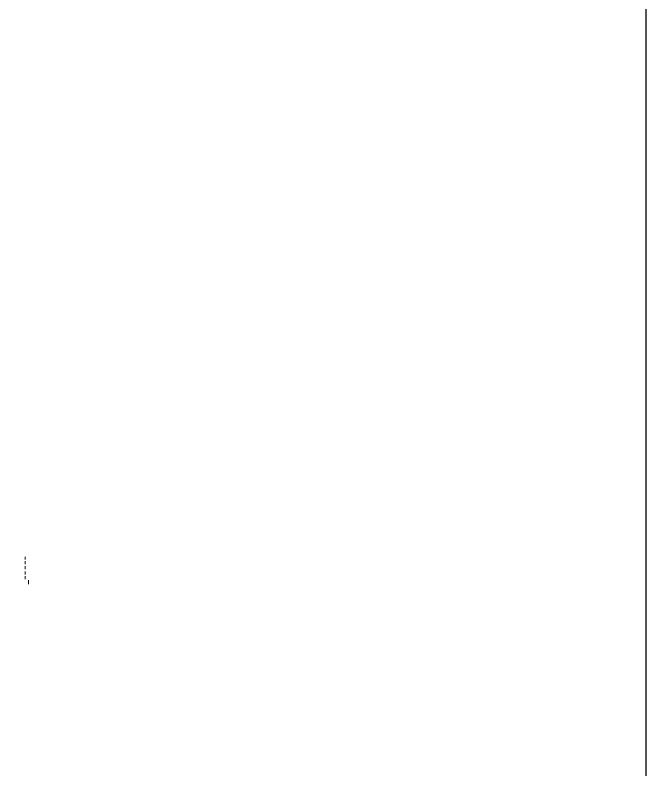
# Model space of a CAD drawing. Header units: millimetres. Extents: x -29259 to 87313, y -139821 to 46728.
# Drawn here: x 54937 to 87313, y -46339 to -7597 of the extents above; entities that cross this region are included whole.
import ezdxf

# ---------------------------------------------------------------- set-up
doc = ezdxf.new("R2010")
doc.units = ezdxf.units.MM
doc.layers.add('A-DETL-THIN', color=151, linetype='Continuous', lineweight=9)

msp = doc.modelspace()

# ---------------------------------------------------------------- linework, layer by layer
msp.add_lwpolyline([(-29258.6, 46727.5), (87313.3, 46727.5), (87313.3, -139820.9), (-29258.6, -139820.9)], close=True)
at = {"layer": 'A-DETL-THIN', "lineweight": 18}
for p, q in [((55460.1, -35621.3), (55460.1, -35771.3)), ((55460.2, -35397.3), (55460.2, -35547.3)), ((55460.1, -35881.3), (55460.1, -36031.1)), ((55460.1, -36156.3), (55460.1, -36307.8)), ((55460.1, -36396.3), (55460.1, -36547.8)), ((55620.7, -36802.1), (55620.7, -36608.7)), ((55630.7, -36785.7), (55630.7, -36625.1))]:
    msp.add_line(p, q, dxfattribs=at)
for centre, start, end in [((55638.2, -36625), 90.27503, 180.29677), ((55638.2, -36785.8), 179.70323, 269.72497)]:
    msp.add_arc(centre, 7.47, start, end, dxfattribs=at)

doc.saveas('drawing.dxf')
